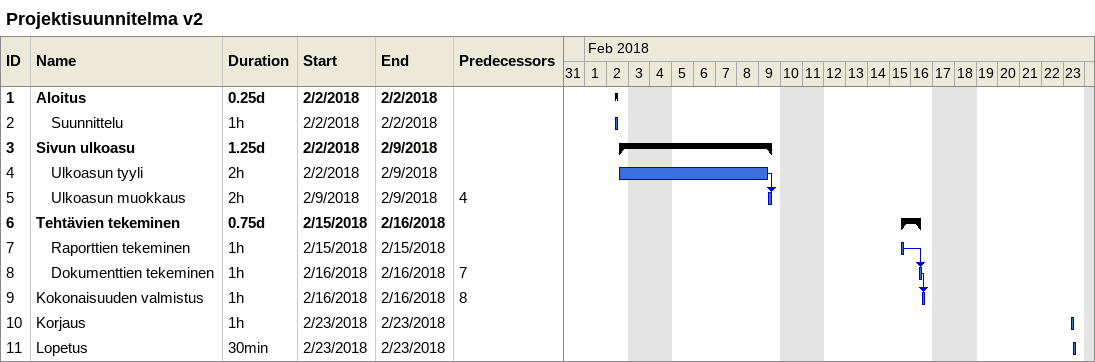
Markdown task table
Projektisuunnitelma v2

| ID | Level | Task | Duration | Start | Finish | Predecessors |
|---|---|---|---|---|---|---|
| 1 | 1 | **Aloitus** | 0.25d | 2018-02-02 | 2018-02-02 |  |
| 2 | 2 | Suunnittelu | 1h | 2018-02-02 | 2018-02-02 |  |
| 3 | 1 | **Sivun ulkoasu** | 1.25d | 2018-02-02 | 2018-02-09 |  |
| 4 | 2 | Ulkoasun tyyli | 2h | 2018-02-02 | 2018-02-09 |  |
| 5 | 2 | Ulkoasun muokkaus | 2h | 2018-02-09 | 2018-02-09 | 4 |
| 6 | 1 | **Tehtävien tekeminen** | 0.75d | 2018-02-15 | 2018-02-16 |  |
| 7 | 2 | Raporttien tekeminen | 1h | 2018-02-15 | 2018-02-15 |  |
| 8 | 2 | Dokumenttien tekeminen | 1h | 2018-02-16 | 2018-02-16 | 7 |
| 9 | 1 | Kokonaisuuden valmistus | 1h | 2018-02-16 | 2018-02-16 | 8 |
| 10 | 1 | Korjaus | 1h | 2018-02-23 | 2018-02-23 |  |
| 11 | 1 | Lopetus | 30min | 2018-02-23 | 2018-02-23 |  |
